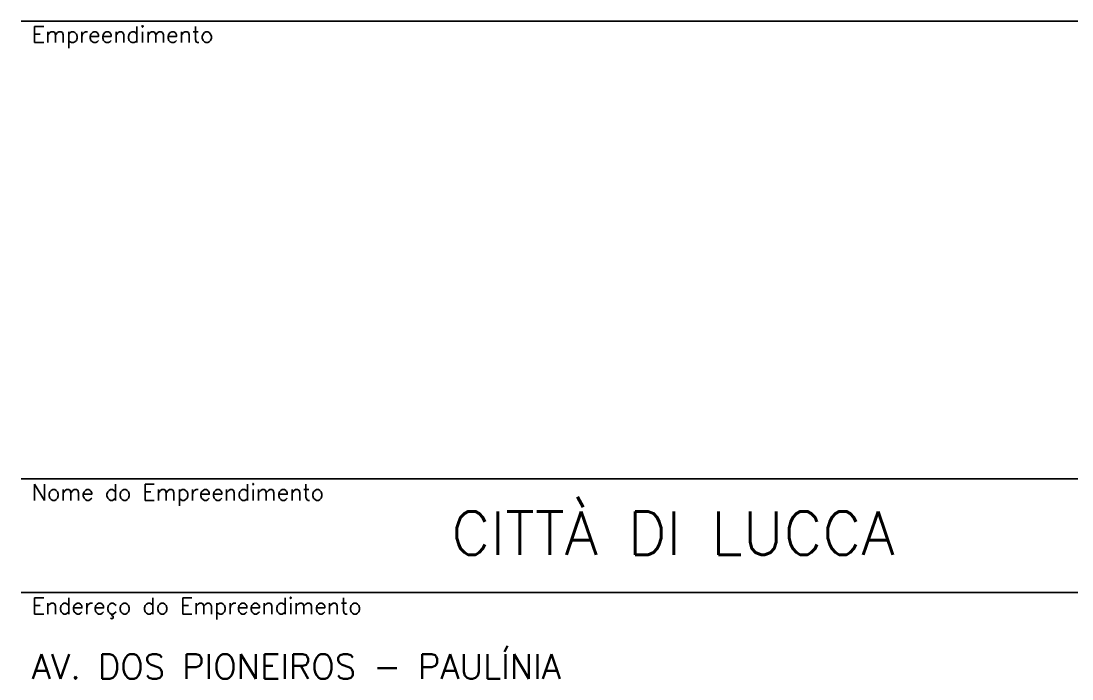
# Model space of a CAD drawing. Extents: x 182 to 6127, y -1204 to 3001.
# Drawn here: x 5251.5 to 5737, y -762.8 to -458.8 of the extents above; entities that cross this region are included whole.
import ezdxf

# ---------------------------------------------------------------- set-up
doc = ezdxf.new("R2010")
doc.units = 0
doc.header["$LTSCALE"] = 100
doc.header["$MEASUREMENT"] = 0
doc.layers.get('0').update_dxf_attribs({"color": 245, "linetype": 'CONTINUOUS'})
doc.layers.add('TEX1', color=7, linetype='CONTINUOUS')
doc.layers.add('TEX2', color=7, linetype='CONTINUOUS')
doc.styles.get("Standard").update_dxf_attribs({"font": 'ROMANS.SHX'})

msp = doc.modelspace()

# ---------------------------------------------------------------- linework, layer by layer
for p, q in [((5251.530458, -458.790025), (6026.530458, -458.790025)), ((5251.530458, -670.290025), (6026.530458, -670.290025)), ((5251.530458, -722.790025), (6026.530458, -722.790025))]:
    msp.add_line(p, q)

# ---------------------------------------------------------------- texts
at = {"layer": 'TEX1'}
for s, height, p in [('Empreendimento', 7.5, (5256.530458, -468.790025)), ('Nome do Empreendimento', 7.5, (5256.530458, -680.290025)), ('Endereço do Empreendimento', 7.5, (5256.530458, -732.790025)), ('AV. DOS PIONEIROS - PAULÍNIA', 11.5, (5256.530458, -762.790025))]:
    msp.add_text(s, height=height, dxfattribs=at).set_placement(p)
at = {"layer": 'TEX2'}
msp.add_text('CITTÀ DI LUCCA', height=20, dxfattribs=at).set_placement((5450.329937, -705.357637))

doc.saveas('drawing.dxf')
